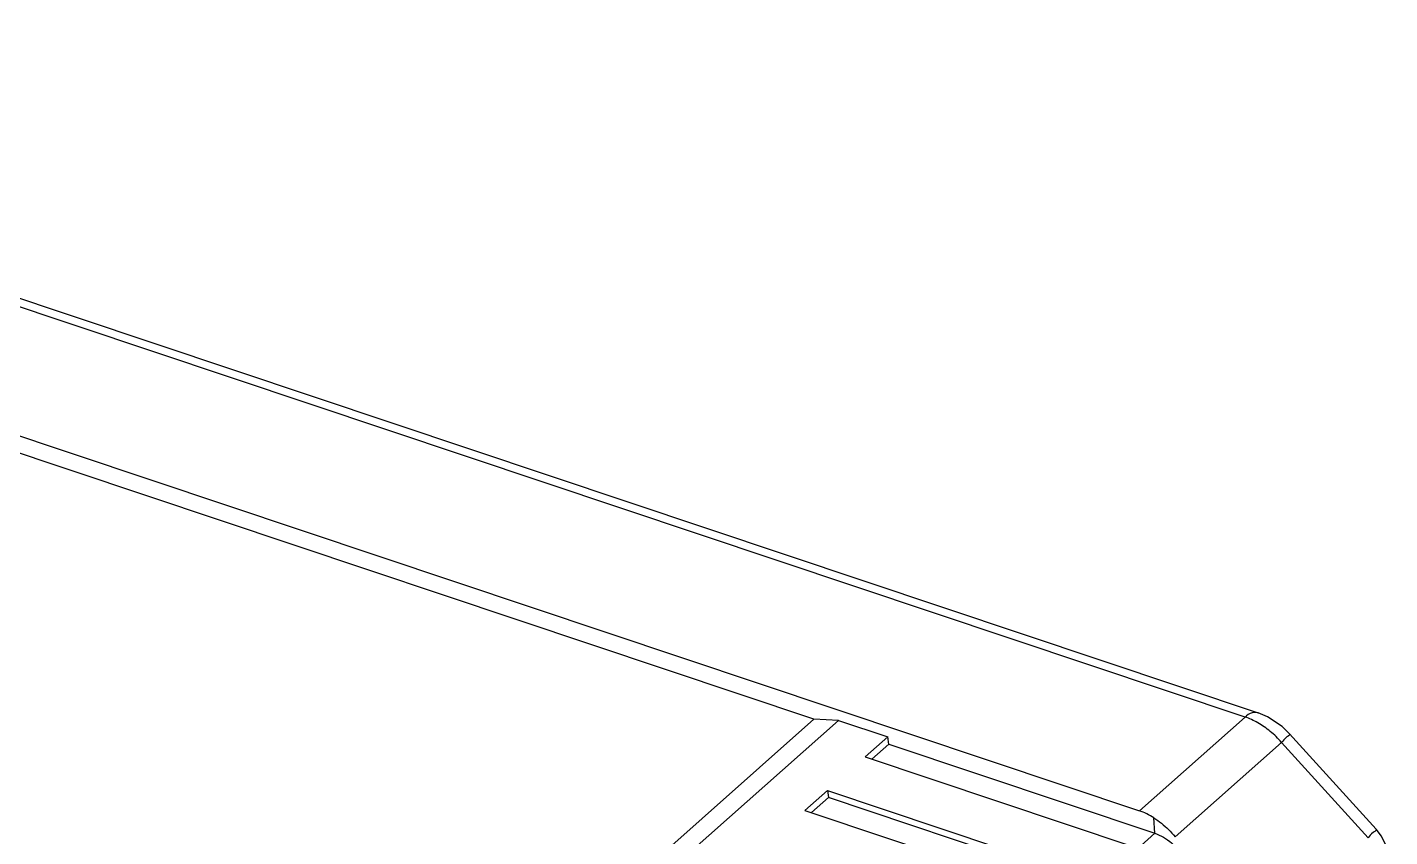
# Model space of a CAD drawing. Header units: millimetres. Extents: x 1518 to 2058, y 69 to 444.
# Drawn here: x 1795.57 to 1830.02, y 201.64 to 222.09 of the extents above; entities that cross this region are included whole.
import ezdxf

# ---------------------------------------------------------------- set-up
doc = ezdxf.new("R2010")
doc.units = ezdxf.units.MM
doc.layers.add('06___PRT_ALL_SURFS', color=7, linetype='Continuous')

# ---------------------------------------------------------------- blocks, each defined once
blk = doc.blocks.new('*u40')
at = {"layer": '06___PRT_ALL_SURFS', "color": 7, "linetype": 'Continuous'}
for p, q in [((34.661, 97.365), (-24.892, 117.285)), ((-24.512, 117.408), (35.041, 97.487)), ((-27.965, 114.561), (31.588, 94.64)), ((22.125, 97.302), (-18.436, 110.87)), ((22.125, 97.302), (-28.969, 51.996)), ((22.836, 97.266), (-28.423, 51.813)), ((22.836, 97.266), (22.125, 97.302)), ((22.836, 97.266), (24.268, 96.787)), ((34.661, 97.365), (31.588, 94.64)), ((24.268, 96.787), (23.613, 96.206)), ((24.298, 96.576), (24.268, 96.787)), ((35.956, 96.874), (38.472, 94.102)), ((24.298, 96.576), (23.808, 96.141)), ((24.298, 96.576), (32.039, 93.986)), ((35.721, 96.629), (32.627, 93.885)), ((38.238, 93.858), (35.721, 96.629)), ((23.613, 96.206), (31.37, 93.611)), ((22.516, 95.233), (21.86, 94.652)), ((22.516, 95.233), (22.546, 95.022)), ((22.516, 95.233), (30.273, 92.638)), ((22.546, 95.022), (22.055, 94.587)), ((30.287, 92.433), (22.546, 95.022)), ((21.86, 94.652), (29.618, 92.057)), ((32.039, 93.986), (32.01, 94.435)), ((32.039, 93.986), (31.532, 93.537))]:
    blk.add_line(p, q, dxfattribs=at)
for points in [[(35.956, 96.874), (35.739, 97.085), (35.312, 97.373), (35.041, 97.488)], [(38.869, 93.347), (38.826, 93.506), (38.629, 93.902), (38.472, 94.102)]]:
    blk.add_lwpolyline(points, dxfattribs=at)
blk.add_ellipse((31.687, 93.097), major_axis=(-1.078, 1.446), ratio=0.672578, start_param=-1.061766, end_param=-0.769228, dxfattribs=at)
for points, start_tangent, end_tangent in [([(35.041, 97.487), (34.863, 97.486), (34.661, 97.365)], (-0.951431, 0.307864), (-0.748212, -0.663459)), ([(35.721, 96.629), (35.394, 96.946), (35.032, 97.196), (34.661, 97.365)], (-0.663388, 0.748276), (-0.948341, 0.317252)), ([(35.955, 96.866), (35.88, 96.786), (35.721, 96.629)], (0.995773, -0.091849), (-0.722029, -0.691862)), ([(32.01, 94.435), (32.229, 94.277), (32.436, 94.093), (32.627, 93.885)], (0.841433, -0.540361), (0.641442, -0.767171)), ([(32.039, 93.986), (32.286, 93.874), (32.526, 93.705), (32.742, 93.492)], (0.948352, -0.31722), (0.654537, -0.75603)), ([(38.471, 94.095), (38.397, 94.014), (38.238, 93.858)], (0.995769, -0.091887), (-0.722029, -0.691863))]:
    blk.add_spline(points, degree=3, dxfattribs=dict(at, start_tangent=start_tangent, end_tangent=end_tangent))

msp = doc.modelspace()

# ---------------------------------------------------------------- block references
at = {"xscale": 0.8693999999999998, "yscale": 0.8693999999999998, "zscale": 0.8693999999999998}
msp.add_blockref('*u40', (1796.23, 120.02), dxfattribs=at)

doc.saveas('drawing.dxf')
